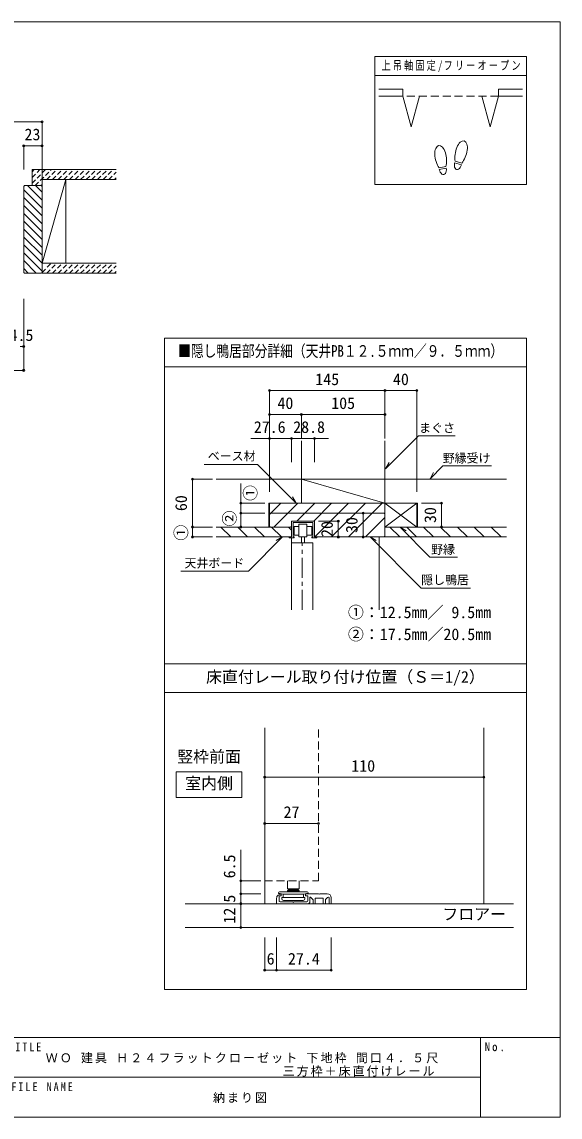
# Model space of a CAD drawing. Units: millimetres on the paper, with parts at other scales. Extents: x -197 to 198, y -138 to 137.
# Drawn here: x 62.7 to 197.8, y -138 to 137 of the extents above; entities that cross this region are included whole.
import ezdxf
from ezdxf.enums import TextEntityAlignment as Align

# ---------------------------------------------------------------- set-up
doc = ezdxf.new("R2010")
doc.units = ezdxf.units.MM
doc.header["$PDMODE"] = 32
doc.header["$PDSIZE"] = 0.5
for name, pattern in [('CHAIN1', [8, 5, -1, 1, -1]), ('DASHED1', [1.8, 1.2, -0.6]), ('DASHED2', [3, 2, -1])]:
    doc.linetypes.add(name, pattern=pattern)
for name, color, linetype, lineweight in [('0-0_補助線', 7, 'Continuous', 9), ('0-1_通り芯', 4, 'CHAIN1', 9), ('0-3_仕上げ', 2, 'Continuous', 9), ('0-4_枠', 7, 'Continuous', 9), ('0-8_戸当り', 3, 'Continuous', 9), ('0-A_文字', 7, 'Continuous', 9), ('0-B_寸法', 7, 'Continuous', 9), ('0-C_ハッチ', 4, 'DASHED1', 9), ('1-3_仕上げ', 2, 'Continuous', 9), ('1-4_枠', 7, 'Continuous', 9), ('1-6_扉', 7, 'DASHED2', 9), ('1-A_文字', 7, 'Continuous', 9), ('1-B_寸法', 7, 'Continuous', 9), ('F-0_補助線', 7, 'Continuous', 9)]:
    doc.layers.add(name, color=color, linetype=linetype, lineweight=lineweight)
doc.layers.add('F-A_文字', color=7, linetype='Continuous')
doc.styles.add('ＭＳ ゴシック', font='')
doc.styles.get('ＭＳ ゴシック').set_extended_font_data('MS Gothic')

msp = doc.modelspace()

# ---------------------------------------------------------------- linework, layer by layer
at = {"layer": '0-0_補助線'}
for p, q in [((153.84, 16.166), (132.84, 22.166)), ((153.84, 10.166), (161.84, 16.166)), ((153.84, 16.166), (161.84, 10.166)), ((153.84, 10.166), (153.84, 16.166)), ((161.84, 10.166), (161.84, 16.166)), ((130.76, 7.666), (130.76, 11.266)), ((130.76, 11.266), (135.72, 11.266)), ((135.72, 11.266), (135.72, 7.666)), ((136.12, 11.666), (136.12, 7.666)), ((130.36, 10.366), (130.36, 7.666)), ((134.24, 10.307), (135.434, 10.307)), ((135.434, 10.307), (135.434, 8.107)), ((111.495, 7.666), (130.36, 7.666)), ((129.76, 7.666), (129.76, 7.466)), ((130.36, 7.666), (129.76, 7.666)), ((131.02, 7.466), (129.76, 7.466)), ((132.24, 8.107), (131.034, 8.107)), ((134.24, 7.666), (132.24, 7.666)), ((132.84, 6.166), (132.84, 7.666)), ((133.64, 7.666), (133.64, 6.166)), ((135.434, 8.107), (134.24, 8.107)), ((135.487, 7.466), (135.487, 7.666)), ((135.72, 7.666), (135.487, 7.666)), ((135.487, 7.466), (136.72, 7.466)), ((136.32, 7.666), (136.72, 7.666)), ((136.72, 7.666), (136.72, 7.466)), ((129.331, -80.678), (129.331, -78.659)), ((132.331, -78.659), (132.331, -80.678)), ((127.081, -81.688), (127.081, -81.888)), ((129.331, -81.438), (127.331, -81.438)), ((127.781, -82.059), (127.781, -82.309)), ((133.356, -82.019), (128.306, -82.019)), ((132.331, -80.678), (129.331, -80.678)), ((129.956, -80.788), (129.331, -80.678)), ((129.331, -81.188), (129.581, -80.938)), ((129.331, -81.188), (129.331, -81.438)), ((129.331, -81.188), (132.331, -81.188)), ((134.331, -81.438), (129.331, -81.438)), ((132.081, -80.938), (129.581, -80.938)), ((131.706, -80.788), (129.956, -80.788)), ((129.956, -80.788), (129.956, -80.938)), ((131.706, -80.788), (132.331, -80.678)), ((131.706, -80.788), (131.706, -80.938)), ((132.081, -80.938), (132.331, -81.188)), ((132.331, -81.438), (132.331, -81.188)), ((133.421, -82.003), (133.356, -82.013)), ((134.146, -81.888), (133.421, -82.003)), ((134.581, -81.888), (134.146, -81.888)), ((134.581, -81.888), (134.581, -81.688)), ((128.306, -82.838), (128.206, -82.838)), ((133.356, -82.838), (128.306, -82.838)), ((133.331, -83.588), (128.331, -83.588)), ((133.456, -82.838), (133.356, -82.838))]:
    msp.add_line(p, q, dxfattribs=at)
at = {"layer": '0-0_補助線', "color": 4}
for p, q in [((127.71, 16.166), (124.84, 13.296)), ((131.953, 16.166), (125.953, 10.166)), ((136.195, 16.166), (131.695, 11.666)), ((140.438, 16.166), (135.938, 11.666)), ((144.681, 16.166), (138.681, 10.166)), ((148.923, 16.166), (140.423, 7.666)), ((153.166, 16.166), (144.666, 7.666)), ((153.84, 12.598), (148.909, 7.666)), ((115.118, 7.666), (112.618, 10.166)), ((119.36, 7.666), (116.86, 10.166)), ((123.603, 7.666), (121.103, 10.166)), ((127.846, 7.666), (125.346, 10.166)), ((130.36, 9.394), (129.588, 10.166)), ((138.681, 10.166), (136.25, 7.736)), ((157.544, 7.666), (155.044, 10.166)), ((161.787, 7.666), (159.287, 10.166)), ((166.03, 7.666), (163.53, 10.166)), ((170.272, 7.666), (167.772, 10.166)), ((174.515, 7.666), (172.015, 10.166)), ((178.757, 7.666), (176.257, 10.166)), ((183, 7.666), (180.5, 10.166))]:
    msp.add_line(p, q, dxfattribs=at)
at = {"layer": '0-0_補助線', "color": 6}
for p, q in [((130.34, 6.166), (135.74, 6.166)), ((135.74, 6.166), (130.34, 6.166)), ((130.34, 5.996), (130.34, 6.166)), ((130.34, -10.594), (130.34, 5.996)), ((133.64, 6.166), (132.84, 6.166)), ((135.74, -10.594), (135.74, 6.166))]:
    msp.add_line(p, q, dxfattribs=at)
at = {"layer": '0-0_補助線'}
for points in [[(131.034, 8.107), (131.034, 10.307), (132.24, 10.307)], [(132.24, 7.666), (132.24, 10.866), (134.24, 10.866), (134.24, 7.666)], [(131.02, 7.466), (131.02, 7.666), (130.76, 7.666)], [(128.306, -82.013), (127.517, -81.888), (127.081, -81.888)], [(128.306, -82.013), (128.306, -82.588), (128.306, -82.838)], [(133.356, -82.838), (133.356, -82.588), (133.356, -82.013)], [(128.206, -82.838), (127.931, -82.838), (127.931, -83.188)], [(133.731, -83.188), (133.731, -82.838), (133.456, -82.838)]]:
    msp.add_lwpolyline(points, dxfattribs=at)
for centre, radius, start, end in [((127.331, -81.688), 0.25, 90, 180), ((134.331, -81.688), 0.25, 0, 90), ((128.331, -83.188), 0.4, 180, 270), ((133.331, -83.188), 0.4, 270, 0)]:
    msp.add_arc(centre, radius, start, end, dxfattribs=at)
at = {"layer": '0-1_通り芯'}
msp.add_line((133.04, -10.594), (133.04, 6.166), dxfattribs=at)
at = {"layer": '0-3_仕上げ'}
for p, q in [((65.232, 99.905), (86.331, 99.905)), ((65.232, 99.905), (65.232, 95.905)), ((67.732, 99.905), (67.732, 73.905)), ((67.732, 97.405), (86.331, 97.405)), ((73.732, 76.405), (73.732, 97.405)), ((67.732, 76.405), (86.331, 76.405)), ((67.732, 73.905), (86.331, 73.905)), ((132.84, 16.166), (132.84, 31.845)), ((153.84, 16.166), (153.84, 31.845)), ((132.84, 22.166), (111.495, 22.166)), ((132.84, 22.166), (184.375, 22.166)), ((132.84, 22.166), (132.84, 16.166)), ((124.64, 16.166), (162.04, 16.166)), ((124.64, 10.166), (124.64, 16.166)), ((162.04, 10.166), (162.04, 16.166)), ((130.36, 10.166), (111.495, 10.166)), ((153.84, 10.166), (184.375, 10.166)), ((130.36, 7.666), (111.495, 7.666)), ((153.64, 7.666), (184.375, 7.666))]:
    msp.add_line(p, q, dxfattribs=at)
at = {"layer": '0-3_仕上げ', "color": 7}
msp.add_line((73.732, 97.405), (67.732, 76.405), dxfattribs=at)
at = {"layer": '0-4_枠', "color": 3}
for p, q in [((63.332, 95.905), (63.132, 95.705)), ((63.332, 95.905), (67.532, 95.905)), ((67.732, 95.705), (67.532, 95.905)), ((63.332, 73.905), (67.532, 73.905)), ((124.84, 10.366), (124.84, 16.166)), ((125.04, 13.666), (124.84, 13.466)), ((125.04, 13.666), (153.64, 13.666)), ((136.12, 11.666), (130.36, 11.666)), ((130.36, 10.366), (130.36, 11.666)), ((136.12, 7.866), (136.12, 11.666)), ((153.84, 13.466), (153.64, 13.666)), ((153.84, 13.466), (153.84, 7.866)), ((125.04, 10.166), (124.84, 10.366)), ((130.16, 10.166), (130.36, 10.366)), ((136.32, 7.666), (136.12, 7.866)), ((136.32, 7.666), (153.64, 7.666)), ((153.64, 7.666), (153.84, 7.866))]:
    msp.add_line(p, q, dxfattribs=at)
at = {"layer": '0-4_枠', "color": 4}
for p, q in [((130.34, 6.166), (130.34, 7.466)), ((152.34, -10.594), (152.34, 7.666))]:
    msp.add_line(p, q, dxfattribs=at)
at = {"layer": '0-4_枠', "color": 3}
for points in [[(63.332, 73.905), (63.132, 74.105), (63.132, 95.705)], [(67.732, 95.705), (67.732, 74.105), (67.532, 73.905)]]:
    msp.add_lwpolyline(points, dxfattribs=at)
at = {"layer": '0-8_戸当り', "color": 2}
for p, q in [((158.328, 120.15), (152.328, 120.15)), ((158.328, 118.35), (152.328, 118.35)), ((158.328, 120.15), (158.328, 118.35)), ((160.398, 110.623), (158.328, 118.35)), ((160.398, 110.623), (162.469, 118.35)), ((178.187, 118.35), (180.257, 110.623)), ((182.328, 118.35), (180.257, 110.623)), ((182.328, 120.15), (182.328, 118.35)), ((182.328, 120.15), (188.328, 120.15)), ((182.328, 118.35), (188.328, 118.35))]:
    msp.add_line(p, q, dxfattribs=at)
at = {"layer": '0-8_戸当り', "color": 7, "linetype": 'DASHED2'}
msp.add_line((182.328, 118.35), (158.328, 118.35), dxfattribs=at)
at = {"layer": '0-8_戸当り'}
for p, q in [((173.135, 101.547), (171.439, 102.001)), ((169.133, 100.676), (167.404, 100.371)), ((169.206, 100.262), (167.477, 99.957)), ((173.026, 101.141), (171.33, 101.596))]:
    msp.add_line(p, q, dxfattribs=at)
for centre, major_axis, ratio, start_param, end_param in [((172.984, 104.376), (0.729, 2.72), 0.5, 4.3405914, 8.2257792), ((167.801, 103.175), (-0.489, 2.773), 0.5, 4.3405914, 8.2257792), ((167.815, 103.096), (-0.593, 3.361), 0.4, 1.8506333, 2.4428768), ((167.815, 103.096), (-0.593, 3.361), 0.4, 3.8403085, 4.432552), ((172.963, 104.298), (0.883, 3.296), 0.4, 1.8506333, 2.4428768), ((172.963, 104.298), (0.883, 3.296), 0.4, 3.8403085, 4.432552), ((168.341, 100.11), (-0.254, 1.441), 0.6, 1.5707963, 4.712389), ((172.178, 101.368), (0.379, 1.413), 0.6, 1.5707963, 4.712389)]:
    msp.add_ellipse(centre, major_axis=major_axis, ratio=ratio, start_param=start_param, end_param=end_param, dxfattribs=at)
at = {"layer": '0-A_文字', "color": 3}
for p, q in [((151.328, 128.333), (151.328, 96.133)), ((189.328, 128.333), (151.328, 128.333)), ((189.328, 123.533), (151.328, 123.533)), ((189.328, 57.622), (189.328, -106)), ((98.495, -106), (98.495, -24.189)), ((98.495, -31.389), (189.328, -31.389)), ((98.495, -106), (189.328, -106))]:
    msp.add_line(p, q, dxfattribs=at)
at = {"layer": '0-A_文字'}
for p, q in [((153.963, 24.783), (162.23, 33.05)), ((162.23, 33.05), (171.465, 33.05)), ((153.963, 24.783), (154.863, 26.342)), ((165.152, 22.301), (166.052, 23.859)), ((131.528, 16.166), (130.628, 17.725)), ((157.61, 10.088), (165.109, 2.589)), ((157.61, 10.088), (159.169, 9.188)), ((128.101, 7.666), (119.537, -0.898)), ((128.101, 7.666), (126.542, 6.766)), ((150.09, 7.666), (162.936, -5.179)), ((150.09, 7.666), (151.649, 6.766)), ((165.109, 2.589), (172.02, 2.589)), ((119.537, -0.898), (102.575, -0.898)), ((162.936, -5.179), (175.285, -5.179))]:
    msp.add_line(p, q, dxfattribs=at)
at = {"layer": '0-A_文字', "color": 3}
msp.add_lwpolyline([(189.328, 128.333), (189.328, 96.133), (151.328, 96.133)], dxfattribs=at)
at = {"layer": '0-A_文字'}
for points in [[(131.528, 16.166), (121.821, 25.874), (108.44, 25.874)], [(165.152, 22.301), (168.347, 25.495), (180.607, 25.495)]]:
    msp.add_lwpolyline(points, dxfattribs=at)
at = {"layer": '0-B_寸法', "color": 4}
for p, q in [((-170.068, 111.905), (67.732, 111.905)), ((67.732, 111.905), (67.732, 99.905)), ((63.132, 105.905), (67.732, 105.905)), ((63.132, 105.905), (63.132, 99.905)), ((67.732, 105.905), (67.732, 99.905)), ((63.132, 55.505), (63.132, 67.505)), ((62.232, 55.505), (63.132, 55.505)), ((63.132, 49.505), (63.132, 55.505)), ((-165.468, 49.505), (63.132, 49.505)), ((124.84, 44.422), (153.84, 44.422)), ((124.84, 44.422), (124.84, 38.422)), ((153.84, 44.422), (153.84, 38.422)), ((153.84, 44.422), (161.84, 44.422)), ((161.84, 44.422), (161.84, 19.01)), ((124.84, 38.422), (132.84, 38.422)), ((124.84, 38.422), (124.84, 19.01)), ((132.84, 38.422), (132.84, 32.422)), ((132.84, 38.422), (153.84, 38.422)), ((153.84, 38.422), (153.84, 32.422)), ((120.121, 32.422), (130.36, 32.422)), ((124.84, 32.422), (124.84, 26.422)), ((130.36, 32.422), (130.36, 26.422)), ((130.36, 32.422), (139.637, 32.422)), ((136.12, 32.422), (136.12, 26.422)), ((105.495, 22.166), (105.495, 10.166)), ((105.495, 22.166), (110.495, 22.166)), ((117.665, 21.054), (117.665, 13.666)), ((117.665, 16.166), (123.64, 16.166)), ((168.04, 16.166), (163.04, 16.166)), ((168.04, 16.166), (168.04, 10.166)), ((117.665, 13.666), (123.64, 13.666)), ((117.665, 13.666), (117.665, 10.166)), ((142.12, 11.666), (137.12, 11.666)), ((142.12, 11.666), (142.12, 7.666)), ((148.329, 13.666), (148.329, 7.666)), ((105.495, 10.166), (110.495, 10.166)), ((105.495, 10.166), (105.495, 7.666)), ((117.665, 10.166), (123.64, 10.166)), ((168.04, 10.166), (163.04, 10.166)), ((105.495, 7.666), (110.495, 7.666)), ((136.12, 7.666), (142.12, 7.666))]:
    msp.add_line(p, q, dxfattribs=at)
at = {"layer": '0-B_寸法', "color": 3}
for p, q in [((189.328, 50.422), (98.495, 50.422)), ((189.328, -24.189), (98.495, -24.189))]:
    msp.add_line(p, q, dxfattribs=at)
msp.add_lwpolyline([(189.328, 57.622), (98.495, 57.622), (98.495, -24.189)], dxfattribs=at)
at = {"layer": '0-B_寸法'}
for p in [(67.732, 111.905), (63.132, 105.905), (67.732, 105.905), (63.132, 55.505), (63.132, 49.505), (124.84, 44.422), (153.84, 44.422), (161.84, 44.422), (124.84, 38.422), (132.84, 38.422), (153.84, 38.422), (124.84, 32.422), (130.36, 32.422), (136.12, 32.422), (105.495, 22.166), (117.665, 16.166), (117.665, 13.666), (148.329, 13.666), (168.04, 16.166), (142.12, 11.666), (105.495, 10.166), (117.665, 10.166), (168.04, 10.166), (105.495, 7.666), (142.12, 7.666), (148.329, 7.666)]:
    msp.add_point(p, dxfattribs=at)
at = {"layer": '0-C_ハッチ'}
for p, q in [((65.232, 96.519), (68.618, 99.905)), ((65.232, 97.933), (67.204, 99.905)), ((65.232, 99.347), (65.79, 99.905)), ((66.032, 95.905), (70.032, 99.905)), ((68.947, 97.405), (71.447, 99.905)), ((70.361, 97.405), (72.861, 99.905)), ((71.775, 97.405), (74.275, 99.905)), ((73.189, 97.405), (75.689, 99.905)), ((74.603, 97.405), (77.103, 99.905)), ((76.018, 97.405), (78.518, 99.905)), ((77.432, 97.405), (79.932, 99.905)), ((78.846, 97.405), (81.346, 99.905)), ((80.26, 97.405), (82.76, 99.905)), ((81.674, 97.405), (84.174, 99.905)), ((83.089, 97.405), (85.589, 99.905)), ((84.503, 97.405), (86.331, 99.232)), ((85.917, 97.405), (86.331, 97.818)), ((67.447, 95.905), (67.732, 96.19)), ((67.732, 74.104), (70.032, 76.405)), ((68.947, 73.905), (71.447, 76.405)), ((70.361, 73.905), (72.861, 76.405)), ((71.775, 73.905), (74.275, 76.405)), ((73.189, 73.905), (75.689, 76.405)), ((74.603, 73.905), (77.103, 76.405)), ((76.018, 73.905), (78.518, 76.405)), ((77.432, 73.905), (79.932, 76.405)), ((78.846, 73.905), (81.346, 76.405)), ((80.26, 73.905), (82.76, 76.405)), ((81.674, 73.905), (84.174, 76.405)), ((83.089, 73.905), (85.589, 76.405)), ((84.503, 73.905), (86.331, 75.732)), ((85.917, 73.905), (86.331, 74.318))]:
    msp.add_line(p, q, dxfattribs=at)
at = {"layer": '0-C_ハッチ', "linetype": 'Continuous'}
for p, q in [((63.132, 94.867), (67.732, 90.267)), ((64.074, 95.905), (67.732, 92.247)), ((66.054, 95.905), (67.732, 94.227)), ((63.132, 92.887), (67.732, 88.287)), ((63.132, 90.907), (67.732, 86.307)), ((63.132, 88.927), (67.732, 84.327)), ((63.132, 86.947), (67.732, 82.347)), ((63.132, 84.967), (67.732, 80.367)), ((63.132, 84.967), (67.732, 80.367)), ((63.132, 82.988), (67.732, 78.388)), ((63.132, 82.988), (67.732, 78.388)), ((63.132, 81.008), (67.732, 76.408)), ((63.132, 79.028), (67.732, 74.428)), ((63.132, 77.048), (66.275, 73.905)), ((63.132, 75.068), (64.295, 73.905))]:
    msp.add_line(p, q, dxfattribs=at)
at = {"layer": '1-3_仕上げ'}
for p, q in [((186.131, -84.409), (103.631, -84.409)), ((103.631, -90.409), (186.131, -90.409))]:
    msp.add_line(p, q, dxfattribs=at)
at = {"layer": '1-4_枠', "color": 3}
for p, q in [((123.631, -84.409), (123.631, -40.246)), ((178.631, -84.409), (178.631, -40.246))]:
    msp.add_line(p, q, dxfattribs=at)
at = {"layer": '1-4_枠'}
for p, q in [((127.681, -82.409), (127.381, -82.409)), ((127.781, -82.059), (127.781, -82.309)), ((133.881, -82.059), (133.881, -82.309)), ((133.981, -82.409), (134.281, -82.409)), ((134.031, -81.909), (137.181, -81.909)), ((137.331, -82.059), (137.181, -81.909)), ((137.331, -82.059), (137.481, -81.909)), ((139.331, -81.909), (137.481, -81.909)), ((126.631, -83.059), (126.631, -84.409)), ((134.481, -84.409), (126.631, -84.409)), ((127.231, -82.559), (127.231, -83.709)), ((130.831, -84.109), (130.981, -83.959)), ((134.181, -83.959), (130.981, -83.959)), ((134.431, -82.559), (134.431, -83.709)), ((134.981, -82.946), (134.981, -83.909)), ((135.737, -83.34), (135.237, -82.84)), ((135.781, -84.409), (135.781, -83.446)), ((136.331, -84.409), (135.781, -84.409)), ((136.331, -84.409), (136.331, -83.109)), ((138.281, -83.059), (136.381, -83.059)), ((138.331, -84.409), (138.331, -83.109)), ((138.881, -84.409), (138.331, -84.409)), ((139.831, -84.409), (139.831, -83.037)), ((140.331, -84.409), (139.831, -84.409)), ((140.331, -84.409), (140.331, -82.909))]:
    msp.add_line(p, q, dxfattribs=at)
for points in [[(130.831, -84.109), (130.681, -83.959), (127.481, -83.959)], [(138.881, -84.409), (138.881, -83.384), (139.404, -82.86)]]:
    msp.add_lwpolyline(points, dxfattribs=at)
for centre, radius, start, end in [((127.631, -83.059), 1, 81.37307, 180), ((127.381, -82.559), 0.15, 90, 180), ((127.631, -82.059), 0.15, 0, 90), ((127.681, -82.309), 0.1, 270, 0), ((134.031, -82.059), 0.15, 90, 180), ((133.981, -82.309), 0.1, 180, 270), ((134.281, -82.559), 0.15, 0, 90), ((139.331, -82.909), 1, 0, 90), ((127.481, -83.709), 0.25, 180, 270), ((134.181, -83.709), 0.25, 270, 0), ((134.481, -83.909), 0.5, 270, 0), ((135.131, -82.946), 0.15, 45, 180), ((135.631, -83.446), 0.15, 360, 45), ((136.381, -83.109), 0.05, 90, 180), ((138.281, -83.109), 0.05, 0, 90), ((139.581, -83.037), 0.25, 360, 135)]:
    msp.add_arc(centre, radius, start, end, dxfattribs=at)
at = {"layer": '1-6_扉'}
for p, q in [((123.631, -78.659), (123.631, -40.246)), ((137.131, -78.659), (137.131, -40.246)), ((123.631, -78.659), (137.131, -78.659))]:
    msp.add_line(p, q, dxfattribs=at)
at = {"layer": '1-A_文字'}
msp.add_lwpolyline([(101.411, -51.297), (117.929, -51.297), (117.929, -57.773), (101.411, -57.773)], close=True, dxfattribs=at)
at = {"layer": '1-B_寸法', "color": 4}
for p, q in [((178.631, -52.655), (123.631, -52.655)), ((123.631, -64.252), (137.131, -64.252)), ((117.631, -70.93), (117.631, -81.909)), ((117.631, -78.659), (122.631, -78.659)), ((117.631, -81.909), (122.631, -81.909)), ((117.631, -81.909), (117.631, -84.409)), ((117.631, -84.409), (122.631, -84.409)), ((117.631, -84.409), (117.631, -90.409)), ((123.631, -101.083), (123.631, -92.909)), ((126.631, -101.083), (126.631, -92.909)), ((126.631, -101.083), (126.631, -92.909)), ((140.331, -101.083), (140.331, -92.909)), ((123.631, -101.083), (126.631, -101.083)), ((126.631, -101.083), (140.331, -101.083))]:
    msp.add_line(p, q, dxfattribs=at)
at = {"layer": '1-B_寸法'}
for p in [(123.631, -52.655), (178.631, -52.655), (123.631, -64.252), (137.131, -64.252), (117.631, -78.659), (117.631, -81.909), (117.631, -84.409), (117.631, -90.409), (123.631, -101.083), (126.631, -101.083), (140.331, -101.083)]:
    msp.add_point(p, dxfattribs=at)
at = {"layer": 'F-0_補助線', "color": 3, "lineweight": 18}
msp.add_line((-197.2, -118), (197.8, -118), dxfattribs=at)
msp.add_lwpolyline([(-197.2, 137), (197.8, 137), (197.8, -138), (-197.2, -138)], close=True, dxfattribs=at)
at = {"layer": 'F-0_補助線', "color": 2, "lineweight": 18}
for points in [[(57.8, -118), (177.8, -118), (177.8, -128), (57.8, -128)], [(177.8, -118), (197.8, -118), (197.8, -138), (177.8, -138)]]:
    msp.add_lwpolyline(points, close=True, dxfattribs=at)

# ---------------------------------------------------------------- texts
at = {"layer": '0-0_補助線', "style": 'ＭＳ ゴシック', "width": 0.8}
msp.add_text('■隠し鴨居部分詳細（天井PB１２.５ｍｍ／９．５ｍｍ）', height=2.933, dxfattribs=at).set_placement((101.911, 52.022), align=Align.BOTTOM_LEFT)
at = {"layer": '0-0_補助線', "style": 'ＭＳ ゴシック'}
for s, p in [('まぐさ', (162.401, 33.271)), ('ベース材', (109.334, 26.21)), ('野縁受け', (168.324, 25.685)), ('野縁', (165.418, 2.752)), ('天井ボード', (103.493, -0.672)), ('隠し鴨居', (162.905, -4.882))]:
    msp.add_text(s, height=2.199, dxfattribs=at).set_placement(p, align=Align.BOTTOM_LEFT)
at = {"layer": '0-A_文字', "style": 'ＭＳ ゴシック'}
msp.add_text('床直付レール取り付け位置（Ｓ＝1/2）', height=2.933, dxfattribs=at).set_placement((108.911, -29.807), align=Align.BOTTOM_LEFT)
at = {"layer": '0-A_文字', "insert": (152.953, 124.433), "char_height": 2.199, "attachment_point": 7, "style": 'ＭＳ ゴシック'}
msp.add_mtext('\\T1.23;\\W0.75;上吊軸固定/フリーオープン', dxfattribs=at)
at = {"layer": '0-B_寸法', "style": 'ＭＳ ゴシック'}
for s, p in [('23', (63.332, 106.405)), ('4.5', (59.582, 56.005)), ('145', (136.34, 44.922)), ('40', (155.84, 44.922)), ('40', (126.84, 38.922)), ('105', (140.34, 38.922)), ('27.6', (120.904, 32.922)), ('28.8', (130.799, 32.922)), ('①：12.5㎜／ 9.5㎜', (144.528, -13.599)), ('②：17.5㎜／20.5㎜', (144.528, -19.111))]:
    msp.add_text(s, height=2.933, dxfattribs=at).set_placement(p, align=Align.BOTTOM_LEFT)
for s, p in [('①', (122.386, 16.716)), ('60', (104.995, 14.166)), ('②', (117.165, 10.316)), ('30', (167.54, 11.166)), ('20', (141.62, 7.666)), ('30', (147.829, 8.666)), ('①', (104.995, 6.754))]:
    msp.add_text(s, height=2.933, rotation=90, dxfattribs=at).set_placement(p, align=Align.BOTTOM_LEFT)
at = {"layer": '1-A_文字', "style": 'ＭＳ ゴシック'}
for s, p in [('竪枠前面', (101.67, -49.825)), ('室内側', (103.67, -56.535)), ('フロアー', (168.226, -89.383))]:
    msp.add_text(s, height=2.933, dxfattribs=at).set_placement(p, align=Align.BOTTOM_LEFT)
at = {"layer": '1-B_寸法', "style": 'ＭＳ ゴシック'}
for s, p in [('110', (145.381, -52.155)), ('27', (128.381, -63.752)), ('6', (124.131, -100.583)), ('27.4', (129.481, -100.583))]:
    msp.add_text(s, height=2.933, dxfattribs=at).set_placement(p, align=Align.BOTTOM_LEFT)
for s, p in [('6.5', (117.131, -78.044)), ('5', (117.131, -84.159)), ('12', (117.131, -89.409))]:
    msp.add_text(s, height=2.933, rotation=90, dxfattribs=at).set_placement(p, align=Align.BOTTOM_LEFT)
at = {"layer": 'F-A_文字', "char_height": 2.199, "attachment_point": 7, "style": 'ＭＳ ゴシック'}
for s, insert in [('\\T1.38;\\W0.85;TITLE', (59.269, -121.478)), ('\\T1.38;\\W0.9;No.', (178.881, -121.478)), ('\\T1.18;ＷＯ\\~建具\\~Ｈ２４フラットクローゼット\\~下地枠\\~間口４．５尺', (68.662, -124.5)), ('\\T1.17;三方枠＋床直付けレール', (128.162, -127.833)), ('\\T1.39;\\W0.85;FILE\\~NAME', (60.044, -131.478)), ('\\T1.17;納まり図', (110.662, -134.5))]:
    msp.add_mtext(s, dxfattribs=dict(at, insert=insert))

doc.saveas('drawing.dxf')
